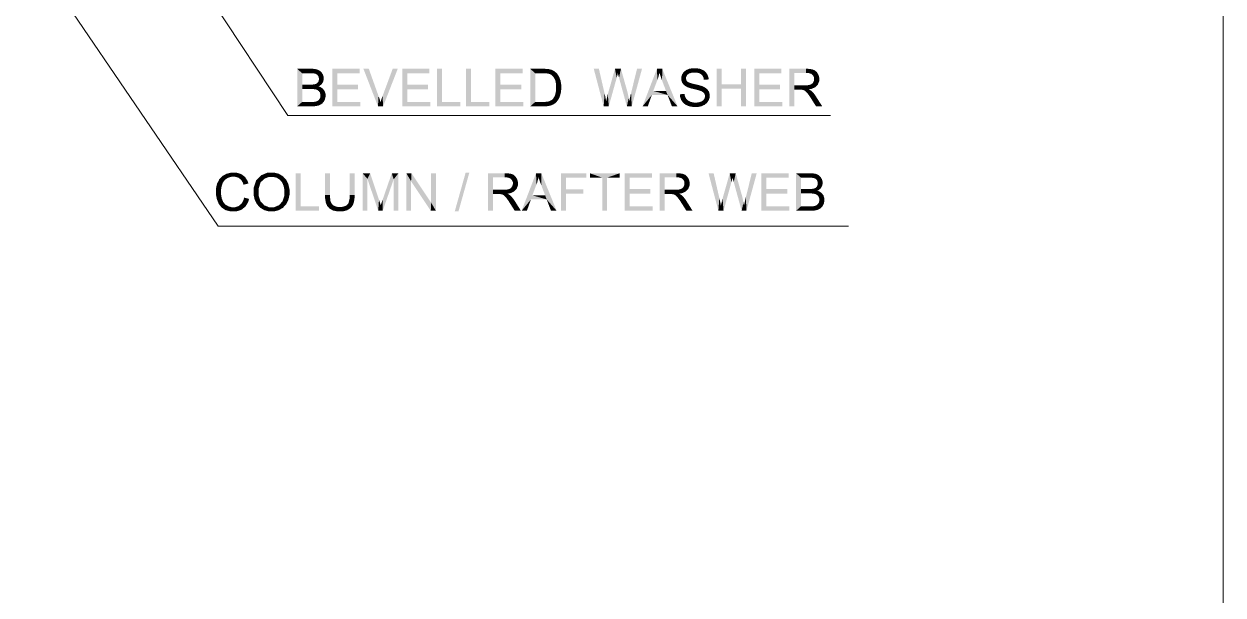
# Model space of a CAD drawing. Header units: millimetres. Extents: x 2 to 579, y 1 to 405.
# Drawn here: x 185.35 to 212.97, y 113.04 to 126.19 of the extents above; entities that cross this region are included whole.
import ezdxf

# ---------------------------------------------------------------- set-up
doc = ezdxf.new("R2010")
doc.units = ezdxf.units.MM
doc.linetypes.add('XKITLINE00', pattern=[0])
doc.layers.add('LinkedObject', color=7, linetype='Continuous', lineweight=0)

# ---------------------------------------------------------------- blocks, each defined once
blk = doc.blocks.new('*A4')
at = {"layer": 'LinkedObject'}
for points in [[(191.647, 125.155), (191.762, 124.69), (191.647, 124.291)], [(191.762, 124.792), (191.762, 124.69), (191.647, 125.155)], [(191.647, 125.155), (191.762, 125.053), (191.762, 124.792)], [(191.935, 125.053), (191.647, 125.155), (191.972, 125.155)], [(191.762, 125.053), (191.647, 125.155), (191.935, 125.053)], [(191.935, 125.053), (191.972, 125.155), (191.981, 125.053)], [(191.972, 125.155), (192.047, 125.047), (191.981, 125.053)], [(192.021, 125.155), (192.047, 125.047), (191.972, 125.155)], [(192.101, 125.142), (192.047, 125.047), (192.021, 125.155)], [(192.047, 125.047), (192.101, 125.142), (192.066, 125.041)], [(192.066, 125.041), (192.101, 125.142), (192.085, 125.035)], [(192.085, 125.035), (192.101, 125.142), (192.131, 125.129)], [(192.131, 125.129), (192.115, 125.012), (192.085, 125.035)], [(192.161, 125.115), (192.115, 125.012), (192.131, 125.129)], [(192.207, 125.075), (192.115, 125.012), (192.161, 125.115)], [(192.573, 124.788), (192.459, 124.291), (192.459, 125.155)], [(192.573, 124.788), (192.459, 125.155), (192.573, 125.053)], [(193.083, 125.053), (192.459, 125.155), (193.083, 125.155)], [(192.573, 125.053), (192.459, 125.155), (193.083, 125.053)], [(193.297, 125.155), (193.508, 124.291), (193.173, 125.155)], [(193.521, 124.527), (193.508, 124.291), (193.297, 125.155)], [(193.963, 125.155), (193.613, 124.527), (193.846, 125.155)], [(193.626, 124.291), (193.613, 124.527), (193.963, 125.155)], [(194.182, 124.788), (194.068, 124.291), (194.068, 125.155)], [(194.182, 124.788), (194.068, 125.155), (194.182, 125.053)], [(194.692, 125.053), (194.068, 125.155), (194.692, 125.155)], [(194.182, 125.053), (194.068, 125.155), (194.692, 125.053)], [(194.979, 125.155), (194.865, 124.291), (194.865, 125.155)], [(194.979, 124.393), (194.865, 124.291), (194.979, 125.155)], [(195.65, 125.155), (195.535, 124.291), (195.535, 125.155)], [(195.65, 124.393), (195.535, 124.291), (195.65, 125.155)], [(196.327, 124.788), (196.213, 124.291), (196.213, 125.155)], [(196.327, 124.788), (196.213, 125.155), (196.327, 125.053)], [(196.838, 125.053), (196.213, 125.155), (196.838, 125.155)], [(196.327, 125.053), (196.213, 125.155), (196.838, 125.053)], [(197.016, 125.155), (197.13, 125.053), (197.016, 124.291)], [(197.311, 125.053), (197.016, 125.155), (197.313, 125.155)], [(197.13, 125.053), (197.016, 125.155), (197.311, 125.053)], [(197.313, 125.155), (197.362, 125.053), (197.311, 125.053)], [(197.363, 125.155), (197.362, 125.053), (197.313, 125.155)], [(197.363, 125.155), (197.436, 125.044), (197.362, 125.053)], [(197.44, 125.149), (197.436, 125.044), (197.363, 125.155)], [(197.467, 125.142), (197.436, 125.044), (197.44, 125.149)], [(197.467, 125.142), (197.459, 125.035), (197.436, 125.044)], [(197.459, 125.035), (197.467, 125.142), (197.491, 125.023)], [(197.567, 125.103), (197.467, 125.142), (197.504, 125.134)], [(197.593, 125.08), (197.467, 125.142), (197.567, 125.103)], [(197.545, 124.974), (197.467, 125.142), (197.593, 125.08)], [(197.491, 125.023), (197.467, 125.142), (197.545, 124.974)], [(198.596, 125.155), (198.706, 124.291), (198.478, 125.155)], [(198.727, 124.588), (198.706, 124.291), (198.596, 125.155)], [(198.967, 125.155), (199.006, 124.949), (198.802, 124.571)], [(199.006, 124.949), (198.967, 125.155), (199.012, 124.97)], [(199.012, 124.97), (198.967, 125.155), (199.025, 125.021)], [(199.025, 125.021), (198.967, 125.155), (199.033, 125.05)], [(199.104, 125.155), (199.033, 125.05), (198.967, 125.155)], [(199.033, 125.05), (199.104, 125.155), (199.035, 125.041)], [(199.035, 125.041), (199.104, 125.155), (199.049, 124.99)], [(199.049, 124.99), (199.104, 125.155), (199.06, 124.949)], [(199.06, 124.949), (199.104, 125.155), (199.227, 124.717)], [(199.589, 125.155), (199.338, 124.599), (199.474, 125.155)], [(199.353, 124.291), (199.338, 124.599), (199.589, 125.155)], [(199.933, 125.155), (199.944, 124.899), (199.601, 124.291)], [(199.944, 124.899), (199.933, 125.155), (199.959, 124.94)], [(199.959, 124.94), (199.933, 125.155), (199.982, 125.022)], [(199.982, 125.022), (199.933, 125.155), (199.991, 125.064)], [(200.056, 125.155), (199.991, 125.064), (199.933, 125.155)], [(199.991, 125.064), (200.056, 125.155), (200.001, 125.029)], [(200.001, 125.029), (200.056, 125.155), (200.032, 124.939)], [(200.032, 124.939), (200.056, 125.155), (200.052, 124.884)], [(200.052, 124.884), (200.056, 125.155), (200.142, 124.646)], [(200.142, 124.646), (200.056, 125.155), (200.178, 124.553)], [(200.178, 124.553), (200.056, 125.155), (200.408, 124.291)], [(200.604, 125.125), (200.651, 125.03), (200.55, 125.082)], [(200.675, 125.049), (200.604, 125.125), (200.639, 125.14)], [(200.651, 125.03), (200.604, 125.125), (200.675, 125.049)], [(200.675, 125.155), (200.75, 125.068), (200.639, 125.14)], [(200.639, 125.14), (200.75, 125.068), (200.675, 125.049)], [(200.754, 125.169), (200.75, 125.068), (200.675, 125.155)], [(200.798, 125.169), (200.75, 125.068), (200.754, 125.169)], [(200.75, 125.068), (200.798, 125.169), (200.802, 125.068)], [(200.798, 125.169), (200.852, 125.068), (200.802, 125.068)], [(200.93, 125.154), (200.798, 125.169), (200.846, 125.169)], [(200.967, 125.138), (200.798, 125.169), (200.93, 125.154)], [(200.927, 125.047), (200.798, 125.169), (200.967, 125.138)], [(200.852, 125.068), (200.798, 125.169), (200.927, 125.047)], [(200.967, 125.138), (200.953, 125.026), (200.927, 125.047)], [(201.004, 125.123), (200.953, 125.026), (200.967, 125.138)], [(200.953, 125.026), (201.004, 125.123), (200.978, 125.005)], [(200.978, 125.005), (201.004, 125.123), (201.08, 125.047)], [(201.08, 125.047), (201.004, 125.123), (201.06, 125.077)], [(201.422, 124.8), (201.308, 124.291), (201.308, 125.155)], [(201.422, 124.8), (201.308, 125.155), (201.422, 125.155)], [(201.985, 125.155), (201.871, 124.8), (201.871, 125.155)], [(201.871, 124.698), (201.871, 124.8), (201.985, 125.155)], [(201.871, 124.698), (201.985, 125.155), (201.985, 124.291)], [(202.291, 124.788), (202.177, 124.291), (202.177, 125.155)], [(202.291, 124.788), (202.177, 125.155), (202.291, 125.053)], [(202.802, 125.053), (202.177, 125.155), (202.802, 125.155)], [(202.291, 125.053), (202.177, 125.155), (202.802, 125.053)], [(203.095, 124.774), (202.981, 124.291), (202.981, 125.155)], [(202.981, 125.155), (203.095, 125.06), (203.095, 124.774)], [(203.368, 125.06), (202.981, 125.155), (203.364, 125.155)], [(203.095, 125.06), (202.981, 125.155), (203.368, 125.06)], [(203.364, 125.155), (203.416, 125.06), (203.368, 125.06)], [(203.509, 125.143), (203.364, 125.155), (203.421, 125.155)], [(203.539, 125.131), (203.364, 125.155), (203.509, 125.143)], [(203.487, 125.04), (203.364, 125.155), (203.539, 125.131)], [(203.416, 125.06), (203.364, 125.155), (203.487, 125.04)], [(203.539, 125.131), (203.509, 125.02), (203.487, 125.04)], [(203.569, 125.12), (203.509, 125.02), (203.539, 125.131)], [(203.509, 125.02), (203.569, 125.12), (203.531, 125)], [(203.531, 125), (203.569, 125.12), (203.635, 125.049)], [(203.635, 125.049), (203.569, 125.12), (203.617, 125.079)], [(192.228, 124.829), (192.113, 124.83), (192.135, 124.86)], [(192.224, 125.048), (192.115, 125.012), (192.207, 125.075)], [(192.115, 125.012), (192.224, 125.048), (192.125, 124.996)], [(192.224, 125.048), (192.136, 124.98), (192.125, 124.996)], [(192.135, 124.86), (192.258, 124.934), (192.228, 124.829)], [(192.146, 124.898), (192.258, 124.934), (192.135, 124.86)], [(192.136, 124.98), (192.224, 125.048), (192.146, 124.942)], [(192.146, 124.942), (192.224, 125.048), (192.258, 124.934)], [(192.258, 124.934), (192.146, 124.92), (192.146, 124.942)], [(192.146, 124.92), (192.258, 124.934), (192.146, 124.898)], [(192.258, 124.963), (192.224, 125.048), (192.241, 125.021)], [(192.258, 124.934), (192.224, 125.048), (192.258, 124.963)], [(192.228, 124.829), (192.258, 124.934), (192.243, 124.854)], [(192.243, 124.854), (192.258, 124.934), (192.258, 124.906)], [(197.016, 124.291), (197.13, 125.053), (197.13, 124.393)], [(197.593, 125.08), (197.567, 124.938), (197.545, 124.974)], [(197.627, 125.052), (197.567, 124.938), (197.593, 125.08)], [(197.678, 124.978), (197.567, 124.938), (197.627, 125.052)], [(197.567, 124.938), (197.678, 124.978), (197.589, 124.901)], [(197.589, 124.901), (197.678, 124.978), (197.695, 124.933)], [(197.695, 124.933), (197.612, 124.797), (197.589, 124.901)], [(197.712, 124.888), (197.612, 124.797), (197.695, 124.933)], [(197.729, 124.785), (197.612, 124.797), (197.712, 124.888)], [(198.802, 124.571), (199.006, 124.949), (198.824, 124.291)], [(199.227, 124.717), (199.241, 124.291), (199.06, 124.949)], [(199.601, 124.291), (199.944, 124.899), (199.849, 124.646)], [(200.531, 125.054), (200.494, 124.931), (200.513, 125.025)], [(200.627, 125.011), (200.494, 124.931), (200.531, 125.054)], [(200.513, 125.025), (200.494, 124.931), (200.494, 124.964)], [(200.604, 124.965), (200.494, 124.931), (200.627, 125.011)], [(200.494, 124.931), (200.604, 124.965), (200.604, 124.939)], [(200.604, 124.915), (200.494, 124.931), (200.604, 124.939)], [(200.494, 124.931), (200.604, 124.915), (200.494, 124.901)], [(200.494, 124.901), (200.604, 124.915), (200.509, 124.848)], [(200.509, 124.848), (200.604, 124.915), (200.524, 124.823)], [(200.524, 124.823), (200.604, 124.915), (200.62, 124.877)], [(200.62, 124.877), (200.585, 124.759), (200.524, 124.823)], [(200.55, 125.082), (200.651, 125.03), (200.531, 125.054)], [(200.531, 125.054), (200.651, 125.03), (200.627, 125.011)], [(200.637, 124.862), (200.585, 124.759), (200.62, 124.877)], [(200.585, 124.759), (200.637, 124.862), (200.616, 124.743)], [(200.616, 124.743), (200.637, 124.862), (200.654, 124.847)], [(200.616, 124.743), (200.654, 124.847), (200.64, 124.73)], [(200.64, 124.73), (200.654, 124.847), (200.723, 124.703)], [(200.723, 124.703), (200.654, 124.847), (200.74, 124.816)], [(201.08, 125.047), (201.008, 124.943), (200.978, 125.005)], [(201.099, 125.017), (201.008, 124.943), (201.08, 125.047)], [(201.121, 124.949), (201.008, 124.943), (201.099, 125.017)], [(201.122, 124.911), (201.008, 124.943), (201.121, 124.949)], [(201.008, 124.943), (201.122, 124.911), (201.012, 124.902)], [(203.53, 124.842), (203.611, 124.764), (203.519, 124.824)], [(203.542, 124.86), (203.611, 124.764), (203.53, 124.842)], [(203.635, 125.049), (203.553, 124.95), (203.531, 125)], [(203.542, 124.86), (203.671, 124.919), (203.611, 124.764)], [(203.553, 124.898), (203.671, 124.919), (203.542, 124.86)], [(203.653, 125.02), (203.553, 124.95), (203.635, 125.049)], [(203.671, 124.955), (203.553, 124.95), (203.653, 125.02)], [(203.671, 124.919), (203.553, 124.95), (203.671, 124.955)], [(203.553, 124.95), (203.671, 124.919), (203.553, 124.919)], [(203.671, 124.919), (203.553, 124.898), (203.553, 124.919)], [(203.611, 124.764), (203.671, 124.919), (203.641, 124.796)], [(203.641, 124.796), (203.671, 124.919), (203.671, 124.873)], [(191.647, 124.291), (191.762, 124.69), (191.762, 124.393)], [(191.962, 124.69), (191.762, 124.792), (191.949, 124.792)], [(191.762, 124.69), (191.762, 124.792), (191.962, 124.69)], [(192.003, 124.69), (191.949, 124.792), (191.987, 124.792)], [(191.962, 124.69), (191.949, 124.792), (192.003, 124.69)], [(192.041, 124.797), (192.138, 124.75), (191.987, 124.792)], [(191.987, 124.792), (192.138, 124.75), (192.003, 124.69)], [(192.003, 124.69), (192.138, 124.75), (192.066, 124.683)], [(192.058, 124.802), (192.168, 124.765), (192.041, 124.797)], [(192.138, 124.75), (192.041, 124.797), (192.168, 124.765)], [(192.08, 124.808), (192.168, 124.765), (192.058, 124.802)], [(192.138, 124.75), (192.11, 124.668), (192.066, 124.683)], [(192.113, 124.83), (192.168, 124.765), (192.08, 124.808)], [(192.11, 124.668), (192.138, 124.75), (192.145, 124.643)], [(192.213, 124.805), (192.113, 124.83), (192.228, 124.829)], [(192.168, 124.765), (192.113, 124.83), (192.213, 124.805)], [(192.237, 124.7), (192.138, 124.75), (192.177, 124.739)], [(192.145, 124.643), (192.138, 124.75), (192.237, 124.7)], [(192.145, 124.643), (192.237, 124.7), (192.157, 124.625)], [(192.157, 124.625), (192.237, 124.7), (192.17, 124.608)], [(192.17, 124.608), (192.237, 124.7), (192.258, 124.672)], [(192.258, 124.672), (192.182, 124.565), (192.17, 124.608)], [(192.279, 124.644), (192.182, 124.565), (192.258, 124.672)], [(192.3, 124.579), (192.182, 124.565), (192.279, 124.644)], [(192.3, 124.541), (192.182, 124.565), (192.3, 124.579)], [(192.182, 124.565), (192.3, 124.541), (192.182, 124.541)], [(192.573, 124.686), (192.459, 124.291), (192.573, 124.788)], [(192.573, 124.393), (192.459, 124.291), (192.573, 124.686)], [(193.051, 124.686), (192.573, 124.788), (193.051, 124.788)], [(192.573, 124.686), (192.573, 124.788), (193.051, 124.686)], [(194.182, 124.686), (194.068, 124.291), (194.182, 124.788)], [(194.182, 124.393), (194.068, 124.291), (194.182, 124.686)], [(194.66, 124.686), (194.182, 124.788), (194.66, 124.788)], [(194.182, 124.686), (194.182, 124.788), (194.66, 124.686)], [(196.327, 124.686), (196.213, 124.291), (196.327, 124.788)], [(196.327, 124.393), (196.213, 124.291), (196.327, 124.686)], [(196.806, 124.686), (196.327, 124.788), (196.806, 124.788)], [(196.327, 124.686), (196.327, 124.788), (196.806, 124.686)], [(197.589, 124.563), (197.706, 124.553), (197.578, 124.528)], [(197.706, 124.553), (197.589, 124.563), (197.6, 124.597)], [(197.612, 124.68), (197.729, 124.678), (197.6, 124.597)], [(197.6, 124.597), (197.729, 124.678), (197.706, 124.553)], [(197.729, 124.727), (197.612, 124.797), (197.729, 124.785)], [(197.612, 124.797), (197.729, 124.727), (197.612, 124.729)], [(197.729, 124.727), (197.612, 124.68), (197.612, 124.729)], [(197.729, 124.678), (197.612, 124.68), (197.729, 124.727)], [(197.706, 124.553), (197.729, 124.678), (197.718, 124.591)], [(198.737, 124.544), (198.706, 124.291), (198.727, 124.588)], [(198.799, 124.56), (198.824, 124.291), (198.78, 124.481)], [(198.802, 124.571), (198.824, 124.291), (198.799, 124.56)], [(199.251, 124.636), (199.241, 124.291), (199.227, 124.717)], [(199.284, 124.483), (199.241, 124.291), (199.251, 124.636)], [(199.338, 124.599), (199.353, 124.291), (199.325, 124.546)], [(199.816, 124.553), (199.601, 124.291), (199.849, 124.646)], [(199.849, 124.646), (200.178, 124.553), (199.816, 124.553)], [(200.142, 124.646), (200.178, 124.553), (199.849, 124.646)], [(200.574, 124.545), (200.462, 124.568), (200.57, 124.578)], [(200.462, 124.568), (200.509, 124.413), (200.463, 124.525)], [(200.574, 124.545), (200.509, 124.413), (200.462, 124.568)], [(200.524, 124.823), (200.585, 124.759), (200.539, 124.799)], [(200.723, 124.703), (200.74, 124.816), (200.783, 124.689)], [(200.783, 124.689), (200.74, 124.816), (200.81, 124.8)], [(200.783, 124.689), (200.81, 124.8), (200.842, 124.675)], [(200.842, 124.675), (200.81, 124.8), (200.879, 124.785)], [(200.842, 124.675), (200.879, 124.785), (200.919, 124.654)], [(200.919, 124.654), (200.879, 124.785), (200.936, 124.647)], [(200.936, 124.647), (200.879, 124.785), (200.964, 124.637)], [(200.975, 124.757), (200.964, 124.637), (200.879, 124.785)], [(201.001, 124.745), (200.964, 124.637), (200.975, 124.757)], [(200.964, 124.637), (201.001, 124.745), (201.003, 124.611)], [(201.003, 124.611), (201.001, 124.745), (201.038, 124.728)], [(201.003, 124.611), (201.038, 124.728), (201.014, 124.596)], [(201.014, 124.596), (201.038, 124.728), (201.026, 124.581)], [(201.038, 124.728), (201.112, 124.657), (201.026, 124.581)], [(201.026, 124.581), (201.112, 124.657), (201.038, 124.545)], [(201.112, 124.657), (201.038, 124.728), (201.094, 124.684)], [(201.038, 124.545), (201.112, 124.657), (201.13, 124.631)], [(201.038, 124.545), (201.13, 124.631), (201.038, 124.525)], [(201.038, 124.525), (201.13, 124.631), (201.038, 124.505)], [(201.13, 124.631), (201.148, 124.535), (201.038, 124.505)], [(201.148, 124.535), (201.13, 124.631), (201.148, 124.569)], [(201.422, 124.698), (201.308, 124.291), (201.422, 124.8)], [(201.308, 124.291), (201.422, 124.698), (201.422, 124.291)], [(201.422, 124.8), (201.871, 124.698), (201.422, 124.698)], [(201.871, 124.8), (201.871, 124.698), (201.422, 124.8)], [(201.871, 124.698), (201.985, 124.291), (201.871, 124.291)], [(202.291, 124.686), (202.177, 124.291), (202.291, 124.788)], [(202.291, 124.393), (202.177, 124.291), (202.291, 124.686)], [(202.77, 124.686), (202.291, 124.788), (202.77, 124.788)], [(202.291, 124.686), (202.291, 124.788), (202.77, 124.686)], [(203.095, 124.774), (203.095, 124.674), (202.981, 124.291)], [(202.981, 124.291), (203.095, 124.674), (203.095, 124.291)], [(203.228, 124.674), (203.095, 124.774), (203.341, 124.774)], [(203.095, 124.674), (203.095, 124.774), (203.228, 124.674)], [(203.228, 124.674), (203.341, 124.774), (203.25, 124.674)], [(203.25, 124.674), (203.341, 124.774), (203.282, 124.672)], [(203.282, 124.672), (203.341, 124.774), (203.291, 124.67)], [(203.291, 124.67), (203.341, 124.774), (203.305, 124.667)], [(203.305, 124.667), (203.341, 124.774), (203.331, 124.656)], [(203.331, 124.656), (203.341, 124.774), (203.38, 124.774)], [(203.331, 124.656), (203.38, 124.774), (203.343, 124.647)], [(203.38, 124.774), (203.428, 124.684), (203.343, 124.647)], [(203.343, 124.647), (203.428, 124.684), (203.356, 124.639)], [(203.428, 124.684), (203.385, 124.61), (203.356, 124.639)], [(203.441, 124.782), (203.428, 124.684), (203.38, 124.774)], [(203.451, 124.673), (203.385, 124.61), (203.428, 124.684)], [(203.385, 124.61), (203.451, 124.673), (203.401, 124.59)], [(203.401, 124.59), (203.451, 124.673), (203.418, 124.569)], [(203.418, 124.569), (203.451, 124.673), (203.497, 124.641)], [(203.497, 124.641), (203.459, 124.509), (203.418, 124.569)], [(203.428, 124.684), (203.441, 124.782), (203.49, 124.692)], [(203.463, 124.79), (203.611, 124.764), (203.441, 124.782)], [(203.582, 124.732), (203.441, 124.782), (203.611, 124.764)], [(203.49, 124.692), (203.441, 124.782), (203.582, 124.732)], [(203.497, 124.641), (203.451, 124.673), (203.485, 124.651)], [(203.522, 124.618), (203.459, 124.509), (203.497, 124.641)], [(203.569, 124.56), (203.459, 124.509), (203.522, 124.618)], [(203.459, 124.509), (203.569, 124.56), (203.484, 124.471)], [(203.485, 124.798), (203.611, 124.764), (203.463, 124.79)], [(203.484, 124.471), (203.569, 124.56), (203.591, 124.526)], [(203.611, 124.764), (203.485, 124.798), (203.519, 124.824)], [(191.762, 124.393), (191.977, 124.291), (191.647, 124.291)], [(191.977, 124.393), (191.977, 124.291), (191.762, 124.393)], [(191.977, 124.393), (192.018, 124.291), (191.977, 124.291)], [(192.005, 124.393), (192.018, 124.291), (191.977, 124.393)], [(192.044, 124.395), (192.088, 124.298), (192.005, 124.393)], [(192.005, 124.393), (192.088, 124.298), (192.018, 124.291)], [(192.055, 124.397), (192.088, 124.298), (192.044, 124.395)], [(192.116, 124.305), (192.055, 124.397), (192.075, 124.4)], [(192.088, 124.298), (192.055, 124.397), (192.116, 124.305)], [(192.108, 124.412), (192.211, 124.348), (192.075, 124.4)], [(192.075, 124.4), (192.211, 124.348), (192.116, 124.305)], [(192.121, 124.42), (192.211, 124.348), (192.108, 124.412)], [(192.116, 124.305), (192.211, 124.348), (192.145, 124.312)], [(192.211, 124.348), (192.121, 124.42), (192.135, 124.429)], [(192.157, 124.453), (192.23, 124.362), (192.135, 124.429)], [(192.135, 124.429), (192.23, 124.362), (192.211, 124.348)], [(192.145, 124.312), (192.211, 124.348), (192.192, 124.334)], [(192.274, 124.428), (192.157, 124.453), (192.174, 124.484)], [(192.261, 124.402), (192.157, 124.453), (192.274, 124.428)], [(192.23, 124.362), (192.157, 124.453), (192.261, 124.402)], [(192.174, 124.484), (192.3, 124.541), (192.274, 124.428)], [(192.182, 124.521), (192.3, 124.541), (192.174, 124.484)], [(192.3, 124.541), (192.182, 124.521), (192.182, 124.541)], [(192.274, 124.428), (192.3, 124.541), (192.287, 124.454)], [(192.287, 124.454), (192.3, 124.541), (192.3, 124.511)], [(192.459, 124.291), (192.573, 124.393), (193.103, 124.291)], [(193.103, 124.291), (192.573, 124.393), (193.103, 124.393)], [(193.535, 124.489), (193.508, 124.291), (193.521, 124.527)], [(193.558, 124.418), (193.508, 124.291), (193.535, 124.489)], [(193.567, 124.385), (193.508, 124.291), (193.558, 124.418)], [(193.508, 124.291), (193.567, 124.385), (193.626, 124.291)], [(193.577, 124.421), (193.626, 124.291), (193.567, 124.385)], [(193.6, 124.491), (193.626, 124.291), (193.577, 124.421)], [(193.613, 124.527), (193.626, 124.291), (193.6, 124.491)], [(194.068, 124.291), (194.182, 124.393), (194.712, 124.291)], [(194.712, 124.291), (194.182, 124.393), (194.712, 124.393)], [(194.865, 124.291), (194.979, 124.393), (195.404, 124.291)], [(195.404, 124.291), (194.979, 124.393), (195.404, 124.393)], [(195.535, 124.291), (195.65, 124.393), (196.075, 124.291)], [(196.075, 124.291), (195.65, 124.393), (196.075, 124.393)], [(196.213, 124.291), (196.327, 124.393), (196.857, 124.291)], [(196.857, 124.291), (196.327, 124.393), (196.857, 124.393)], [(197.13, 124.393), (197.327, 124.291), (197.016, 124.291)], [(197.314, 124.393), (197.327, 124.291), (197.13, 124.393)], [(197.314, 124.393), (197.366, 124.291), (197.327, 124.291)], [(197.357, 124.393), (197.366, 124.291), (197.314, 124.393)], [(197.466, 124.305), (197.357, 124.393), (197.424, 124.401)], [(197.436, 124.298), (197.357, 124.393), (197.466, 124.305)], [(197.366, 124.291), (197.357, 124.393), (197.436, 124.298)], [(197.448, 124.409), (197.466, 124.305), (197.424, 124.401)], [(197.472, 124.417), (197.466, 124.305), (197.448, 124.409)], [(197.466, 124.305), (197.472, 124.417), (197.496, 124.313)], [(197.569, 124.349), (197.472, 124.417), (197.511, 124.439)], [(197.547, 124.335), (197.472, 124.417), (197.569, 124.349)], [(197.496, 124.313), (197.472, 124.417), (197.547, 124.335)], [(197.526, 124.453), (197.59, 124.363), (197.511, 124.439)], [(197.511, 124.439), (197.59, 124.363), (197.569, 124.349)], [(197.647, 124.427), (197.526, 124.453), (197.546, 124.474)], [(197.629, 124.402), (197.526, 124.453), (197.647, 124.427)], [(197.59, 124.363), (197.526, 124.453), (197.629, 124.402)], [(197.546, 124.474), (197.706, 124.553), (197.647, 124.427)], [(197.578, 124.528), (197.706, 124.553), (197.546, 124.474)], [(197.647, 124.427), (197.706, 124.553), (197.665, 124.452)], [(197.665, 124.452), (197.706, 124.553), (197.695, 124.515)], [(198.755, 124.455), (198.706, 124.291), (198.737, 124.544)], [(198.763, 124.412), (198.706, 124.291), (198.755, 124.455)], [(198.763, 124.412), (198.824, 124.291), (198.706, 124.291)], [(198.78, 124.481), (198.824, 124.291), (198.763, 124.412)], [(199.295, 124.412), (199.241, 124.291), (199.284, 124.483)], [(199.295, 124.412), (199.353, 124.291), (199.241, 124.291)], [(199.304, 124.452), (199.353, 124.291), (199.295, 124.412)], [(199.325, 124.546), (199.353, 124.291), (199.304, 124.452)], [(199.601, 124.291), (199.816, 124.553), (199.722, 124.291)], [(200.178, 124.553), (200.408, 124.291), (200.278, 124.291)], [(200.463, 124.525), (200.509, 124.413), (200.487, 124.447)], [(200.592, 124.492), (200.509, 124.413), (200.574, 124.545)], [(200.509, 124.413), (200.592, 124.492), (200.532, 124.379)], [(200.532, 124.379), (200.592, 124.492), (200.594, 124.327)], [(200.606, 124.471), (200.594, 124.327), (200.592, 124.492)], [(200.62, 124.45), (200.594, 124.327), (200.606, 124.471)], [(200.62, 124.45), (200.633, 124.31), (200.594, 124.327)], [(200.663, 124.417), (200.633, 124.31), (200.62, 124.45)], [(200.633, 124.31), (200.663, 124.417), (200.673, 124.293)], [(200.692, 124.404), (200.673, 124.293), (200.663, 124.417)], [(200.722, 124.391), (200.673, 124.293), (200.692, 124.404)], [(200.722, 124.391), (200.771, 124.276), (200.673, 124.293)], [(200.788, 124.378), (200.771, 124.276), (200.722, 124.391)], [(200.788, 124.378), (200.829, 124.276), (200.771, 124.276)], [(200.824, 124.378), (200.829, 124.276), (200.788, 124.378)], [(200.824, 124.378), (200.876, 124.276), (200.829, 124.276)], [(200.857, 124.378), (200.876, 124.276), (200.824, 124.378)], [(200.915, 124.388), (200.995, 124.31), (200.857, 124.378)], [(200.857, 124.378), (200.995, 124.31), (200.876, 124.276)], [(200.876, 124.276), (200.995, 124.31), (200.959, 124.293)], [(200.94, 124.398), (201.089, 124.374), (200.915, 124.388)], [(201.032, 124.327), (200.915, 124.388), (201.089, 124.374)], [(200.995, 124.31), (200.915, 124.388), (201.032, 124.327)], [(200.965, 124.407), (201.089, 124.374), (200.94, 124.398)], [(201.002, 124.434), (201.109, 124.405), (200.965, 124.407)], [(200.965, 124.407), (201.109, 124.405), (201.089, 124.374)], [(201.014, 124.451), (201.128, 124.435), (201.002, 124.434)], [(201.109, 124.405), (201.002, 124.434), (201.128, 124.435)], [(201.026, 124.468), (201.128, 124.435), (201.014, 124.451)], [(201.026, 124.468), (201.148, 124.535), (201.128, 124.435)], [(201.038, 124.505), (201.148, 124.535), (201.026, 124.468)], [(201.128, 124.435), (201.148, 124.535), (201.148, 124.5)], [(202.177, 124.291), (202.291, 124.393), (202.822, 124.291)], [(202.822, 124.291), (202.291, 124.393), (202.822, 124.393)], [(203.484, 124.471), (203.591, 124.526), (203.598, 124.291)], [(203.598, 124.291), (203.591, 124.526), (203.741, 124.291)], [(189.926, 122.687), (189.98, 122.596), (189.852, 122.611)], [(189.973, 122.713), (189.98, 122.596), (189.926, 122.687)], [(190.021, 122.739), (190.13, 122.668), (189.973, 122.713)], [(189.973, 122.713), (190.13, 122.668), (190.047, 122.644)], [(189.98, 122.596), (189.973, 122.713), (190.014, 122.62)], [(190.014, 122.62), (189.973, 122.713), (190.047, 122.644)], [(190.125, 122.765), (190.13, 122.668), (190.021, 122.739)], [(190.183, 122.765), (190.13, 122.668), (190.125, 122.765)], [(190.13, 122.668), (190.183, 122.765), (190.18, 122.668)], [(190.183, 122.765), (190.224, 122.668), (190.18, 122.668)], [(190.356, 122.732), (190.183, 122.765), (190.247, 122.765)], [(190.4, 122.699), (190.183, 122.765), (190.356, 122.732)], [(190.295, 122.646), (190.183, 122.765), (190.4, 122.699)], [(190.224, 122.668), (190.183, 122.765), (190.295, 122.646)], [(190.295, 122.646), (190.4, 122.699), (190.324, 122.624)], [(190.4, 122.699), (190.353, 122.603), (190.324, 122.624)], [(190.353, 122.603), (190.4, 122.699), (190.396, 122.534)], [(190.396, 122.534), (190.4, 122.699), (190.523, 122.514)], [(190.506, 122.573), (190.4, 122.699), (190.445, 122.666)], [(190.523, 122.514), (190.4, 122.699), (190.506, 122.573)], [(190.759, 122.644), (190.644, 122.307), (190.701, 122.583)], [(190.805, 122.542), (190.644, 122.307), (190.759, 122.644)], [(190.966, 122.765), (190.759, 122.644), (190.817, 122.704)], [(191.057, 122.765), (190.759, 122.644), (190.966, 122.765)], [(190.997, 122.667), (190.759, 122.644), (191.057, 122.765)], [(190.892, 122.625), (190.759, 122.644), (190.997, 122.667)], [(190.759, 122.644), (190.892, 122.625), (190.849, 122.583)], [(190.805, 122.542), (190.759, 122.644), (190.849, 122.583)], [(190.997, 122.667), (191.057, 122.765), (191.058, 122.667)], [(191.057, 122.765), (191.1, 122.667), (191.058, 122.667)], [(191.225, 122.737), (191.057, 122.765), (191.117, 122.765)], [(191.273, 122.708), (191.057, 122.765), (191.225, 122.737)], [(191.178, 122.645), (191.057, 122.765), (191.273, 122.708)], [(191.1, 122.667), (191.057, 122.765), (191.178, 122.645)], [(191.178, 122.645), (191.273, 122.708), (191.212, 122.623)], [(191.273, 122.708), (191.246, 122.602), (191.212, 122.623)], [(191.246, 122.602), (191.273, 122.708), (191.299, 122.541)], [(191.394, 122.6), (191.273, 122.708), (191.321, 122.679)], [(191.419, 122.549), (191.273, 122.708), (191.394, 122.6)], [(191.299, 122.541), (191.273, 122.708), (191.419, 122.549)], [(191.726, 122.75), (191.612, 121.886), (191.612, 122.75)], [(191.726, 121.988), (191.612, 121.886), (191.726, 122.75)], [(192.404, 122.75), (192.289, 122.251), (192.289, 122.75)], [(192.404, 122.252), (192.289, 122.251), (192.404, 122.75)], [(192.969, 122.75), (192.855, 122.252), (192.855, 122.75)], [(192.969, 122.251), (192.855, 122.252), (192.969, 122.75)], [(193.155, 122.75), (193.265, 122.622), (193.155, 121.886)], [(193.265, 122.622), (193.155, 122.75), (193.327, 122.75)], [(193.265, 122.622), (193.327, 122.75), (193.514, 121.886)], [(193.514, 121.886), (193.327, 122.75), (193.531, 122.139)], [(193.826, 122.75), (193.869, 122.61), (193.618, 122.15)], [(193.979, 122.75), (193.869, 122.61), (193.826, 122.75)], [(193.869, 121.886), (193.979, 122.75), (193.979, 121.886)], [(193.869, 122.61), (193.979, 122.75), (193.869, 121.886)], [(194.162, 122.75), (194.271, 122.565), (194.162, 121.886)], [(194.271, 122.565), (194.162, 122.75), (194.279, 122.75)], [(194.271, 122.565), (194.279, 122.75), (194.724, 121.886)], [(194.724, 121.886), (194.279, 122.75), (194.732, 122.072)], [(194.842, 122.75), (194.732, 122.072), (194.732, 122.75)], [(194.842, 121.886), (194.732, 122.072), (194.842, 122.75)], [(195.612, 122.764), (195.276, 121.872), (195.527, 122.764)], [(195.362, 121.872), (195.276, 121.872), (195.612, 122.764)], [(196.156, 122.369), (196.042, 121.886), (196.042, 122.75)], [(196.042, 122.75), (196.156, 122.655), (196.156, 122.369)], [(196.429, 122.655), (196.042, 122.75), (196.424, 122.75)], [(196.156, 122.655), (196.042, 122.75), (196.429, 122.655)], [(196.424, 122.75), (196.477, 122.655), (196.429, 122.655)], [(196.569, 122.739), (196.424, 122.75), (196.482, 122.75)], [(196.599, 122.727), (196.424, 122.75), (196.569, 122.739)], [(196.547, 122.636), (196.424, 122.75), (196.599, 122.727)], [(196.477, 122.655), (196.424, 122.75), (196.547, 122.636)], [(196.599, 122.727), (196.569, 122.616), (196.547, 122.636)], [(196.63, 122.716), (196.569, 122.616), (196.599, 122.727)], [(196.569, 122.616), (196.63, 122.716), (196.592, 122.596)], [(196.592, 122.596), (196.63, 122.716), (196.695, 122.645)], [(196.695, 122.645), (196.614, 122.546), (196.592, 122.596)], [(196.713, 122.616), (196.614, 122.546), (196.695, 122.645)], [(196.695, 122.645), (196.63, 122.716), (196.677, 122.674)], [(197.148, 122.75), (197.159, 122.494), (196.816, 121.886)], [(197.159, 122.494), (197.148, 122.75), (197.174, 122.535)], [(197.174, 122.535), (197.148, 122.75), (197.197, 122.618)], [(197.197, 122.618), (197.148, 122.75), (197.206, 122.66)], [(197.271, 122.75), (197.206, 122.66), (197.148, 122.75)], [(197.206, 122.66), (197.271, 122.75), (197.216, 122.624)], [(197.216, 122.624), (197.271, 122.75), (197.247, 122.535)], [(197.247, 122.535), (197.271, 122.75), (197.267, 122.48)], [(197.267, 122.48), (197.271, 122.75), (197.358, 122.242)], [(197.358, 122.242), (197.271, 122.75), (197.393, 122.148)], [(197.393, 122.148), (197.271, 122.75), (197.623, 121.886)], [(197.835, 122.381), (197.721, 121.886), (197.721, 122.75)], [(197.835, 122.381), (197.721, 122.75), (197.835, 122.649)], [(198.304, 122.649), (197.721, 122.75), (198.304, 122.75)], [(197.835, 122.649), (197.721, 122.75), (198.304, 122.649)], [(198.388, 122.75), (198.672, 122.649), (198.388, 122.649)], [(198.786, 122.649), (198.672, 122.649), (198.388, 122.75)], [(198.786, 122.649), (198.388, 122.75), (199.072, 122.75)], [(198.672, 121.886), (198.786, 122.649), (198.786, 121.886)], [(198.672, 122.649), (198.786, 122.649), (198.672, 121.886)], [(198.786, 122.649), (199.072, 122.75), (199.072, 122.649)], [(199.305, 122.384), (199.191, 121.886), (199.191, 122.75)], [(199.305, 122.384), (199.191, 122.75), (199.305, 122.649)], [(199.816, 122.649), (199.191, 122.75), (199.816, 122.75)], [(199.305, 122.649), (199.191, 122.75), (199.816, 122.649)], [(200.11, 122.369), (199.995, 121.886), (199.995, 122.75)], [(199.995, 122.75), (200.11, 122.655), (200.11, 122.369)], [(200.383, 122.655), (199.995, 122.75), (200.378, 122.75)], [(200.11, 122.655), (199.995, 122.75), (200.383, 122.655)], [(200.378, 122.75), (200.431, 122.655), (200.383, 122.655)], [(200.523, 122.739), (200.378, 122.75), (200.435, 122.75)], [(200.553, 122.727), (200.378, 122.75), (200.523, 122.739)], [(200.501, 122.636), (200.378, 122.75), (200.553, 122.727)], [(200.431, 122.655), (200.378, 122.75), (200.501, 122.636)], [(200.553, 122.727), (200.523, 122.616), (200.501, 122.636)], [(200.583, 122.716), (200.523, 122.616), (200.553, 122.727)], [(200.523, 122.616), (200.583, 122.716), (200.545, 122.596)], [(200.545, 122.596), (200.583, 122.716), (200.649, 122.645)], [(200.649, 122.645), (200.567, 122.546), (200.545, 122.596)], [(200.667, 122.616), (200.567, 122.546), (200.649, 122.645)], [(200.649, 122.645), (200.583, 122.716), (200.631, 122.674)], [(201.239, 122.75), (201.349, 121.886), (201.121, 122.75)], [(201.37, 122.184), (201.349, 121.886), (201.239, 122.75)], [(201.61, 122.75), (201.649, 122.545), (201.445, 122.167)], [(201.649, 122.545), (201.61, 122.75), (201.655, 122.565)], [(201.655, 122.565), (201.61, 122.75), (201.668, 122.616)], [(201.668, 122.616), (201.61, 122.75), (201.676, 122.646)], [(201.747, 122.75), (201.676, 122.646), (201.61, 122.75)], [(201.676, 122.646), (201.747, 122.75), (201.678, 122.637)], [(201.678, 122.637), (201.747, 122.75), (201.692, 122.586)], [(201.692, 122.586), (201.747, 122.75), (201.703, 122.545)], [(201.703, 122.545), (201.747, 122.75), (201.87, 122.313)], [(202.232, 122.75), (201.981, 122.195), (202.117, 122.75)], [(201.996, 121.886), (201.981, 122.195), (202.232, 122.75)], [(202.454, 122.384), (202.34, 121.886), (202.34, 122.75)], [(202.454, 122.384), (202.34, 122.75), (202.454, 122.649)], [(202.965, 122.649), (202.34, 122.75), (202.965, 122.75)], [(202.454, 122.649), (202.34, 122.75), (202.965, 122.649)], [(203.138, 122.75), (203.252, 122.286), (203.138, 121.886)], [(203.252, 122.388), (203.252, 122.286), (203.138, 122.75)], [(203.138, 122.75), (203.252, 122.649), (203.252, 122.388)], [(203.425, 122.649), (203.138, 122.75), (203.462, 122.75)], [(203.252, 122.649), (203.138, 122.75), (203.425, 122.649)], [(203.425, 122.649), (203.462, 122.75), (203.472, 122.649)], [(203.462, 122.75), (203.537, 122.642), (203.472, 122.649)], [(203.512, 122.75), (203.537, 122.642), (203.462, 122.75)], [(203.591, 122.737), (203.537, 122.642), (203.512, 122.75)], [(203.537, 122.642), (203.591, 122.737), (203.557, 122.636)], [(203.557, 122.636), (203.591, 122.737), (203.576, 122.63)], [(203.576, 122.63), (203.591, 122.737), (203.621, 122.724)], [(203.621, 122.724), (203.605, 122.608), (203.576, 122.63)], [(203.651, 122.711), (203.605, 122.608), (203.621, 122.724)], [(203.698, 122.671), (203.605, 122.608), (203.651, 122.711)], [(203.715, 122.643), (203.605, 122.608), (203.698, 122.671)], [(203.605, 122.608), (203.715, 122.643), (203.616, 122.592)], [(203.715, 122.643), (203.626, 122.575), (203.616, 122.592)], [(203.626, 122.575), (203.715, 122.643), (203.636, 122.537)], [(203.636, 122.537), (203.715, 122.643), (203.749, 122.529)], [(203.749, 122.559), (203.715, 122.643), (203.732, 122.616)], [(203.749, 122.529), (203.715, 122.643), (203.749, 122.559)], [(189.906, 122.451), (189.775, 122.392), (189.801, 122.51)], [(189.893, 122.368), (189.775, 122.392), (189.906, 122.451)], [(189.775, 122.392), (189.893, 122.368), (189.775, 122.325)], [(189.775, 122.325), (189.893, 122.368), (189.893, 122.326)], [(189.92, 122.492), (189.801, 122.51), (189.827, 122.56)], [(189.906, 122.451), (189.801, 122.51), (189.92, 122.492)], [(189.852, 122.611), (189.98, 122.596), (189.827, 122.56)], [(189.827, 122.56), (189.98, 122.596), (189.933, 122.532)], [(189.92, 122.492), (189.827, 122.56), (189.933, 122.532)], [(190.396, 122.534), (190.523, 122.514), (190.411, 122.487)], [(190.701, 122.583), (190.644, 122.307), (190.644, 122.414)], [(190.761, 122.403), (190.644, 122.307), (190.805, 122.542)], [(190.644, 122.307), (190.761, 122.403), (190.761, 122.305)], [(191.299, 122.541), (191.419, 122.549), (191.316, 122.501)], [(191.419, 122.549), (191.334, 122.462), (191.316, 122.501)], [(191.334, 122.462), (191.419, 122.549), (191.352, 122.37)], [(191.352, 122.37), (191.419, 122.549), (191.47, 122.382)], [(191.352, 122.317), (191.47, 122.382), (191.47, 122.317)], [(191.352, 122.37), (191.47, 122.382), (191.352, 122.317)], [(191.47, 122.382), (191.419, 122.549), (191.444, 122.498)], [(193.155, 121.886), (193.265, 122.622), (193.265, 121.886)], [(193.618, 122.15), (193.869, 122.61), (193.617, 121.886)], [(194.162, 121.886), (194.271, 122.565), (194.271, 121.886)], [(196.156, 122.369), (196.156, 122.27), (196.042, 121.886)], [(196.288, 122.27), (196.156, 122.369), (196.401, 122.369)], [(196.156, 122.27), (196.156, 122.369), (196.288, 122.27)], [(196.288, 122.27), (196.401, 122.369), (196.31, 122.27)], [(196.31, 122.27), (196.401, 122.369), (196.342, 122.268)], [(196.342, 122.268), (196.401, 122.369), (196.352, 122.266)], [(196.352, 122.266), (196.401, 122.369), (196.365, 122.263)], [(196.365, 122.263), (196.401, 122.369), (196.391, 122.251)], [(196.391, 122.251), (196.401, 122.369), (196.44, 122.369)], [(196.391, 122.251), (196.44, 122.369), (196.404, 122.243)], [(196.44, 122.369), (196.488, 122.28), (196.404, 122.243)], [(196.502, 122.378), (196.488, 122.28), (196.44, 122.369)], [(196.488, 122.28), (196.502, 122.378), (196.55, 122.288)], [(196.524, 122.386), (196.672, 122.36), (196.502, 122.378)], [(196.642, 122.328), (196.502, 122.378), (196.672, 122.36)], [(196.55, 122.288), (196.502, 122.378), (196.642, 122.328)], [(196.546, 122.394), (196.672, 122.36), (196.524, 122.386)], [(196.672, 122.36), (196.546, 122.394), (196.579, 122.42)], [(196.591, 122.438), (196.672, 122.36), (196.579, 122.42)], [(196.602, 122.455), (196.672, 122.36), (196.591, 122.438)], [(196.602, 122.455), (196.731, 122.515), (196.672, 122.36)], [(196.614, 122.494), (196.731, 122.515), (196.602, 122.455)], [(196.731, 122.55), (196.614, 122.546), (196.713, 122.616)], [(196.731, 122.515), (196.614, 122.546), (196.731, 122.55)], [(196.614, 122.546), (196.731, 122.515), (196.614, 122.515)], [(196.731, 122.515), (196.614, 122.494), (196.614, 122.515)], [(196.672, 122.36), (196.731, 122.515), (196.702, 122.391)], [(196.702, 122.391), (196.731, 122.515), (196.731, 122.469)], [(196.816, 121.886), (197.159, 122.494), (197.064, 122.242)], [(197.835, 122.279), (197.721, 121.886), (197.835, 122.381)], [(198.241, 122.279), (197.835, 122.381), (198.241, 122.381)], [(197.835, 122.279), (197.835, 122.381), (198.241, 122.279)], [(199.305, 122.282), (199.191, 121.886), (199.305, 122.384)], [(199.784, 122.282), (199.305, 122.384), (199.784, 122.384)], [(199.305, 122.282), (199.305, 122.384), (199.784, 122.282)], [(200.11, 122.369), (200.11, 122.27), (199.995, 121.886)], [(200.242, 122.27), (200.11, 122.369), (200.355, 122.369)], [(200.11, 122.27), (200.11, 122.369), (200.242, 122.27)], [(200.242, 122.27), (200.355, 122.369), (200.264, 122.27)], [(200.264, 122.27), (200.355, 122.369), (200.296, 122.268)], [(200.296, 122.268), (200.355, 122.369), (200.305, 122.266)], [(200.305, 122.266), (200.355, 122.369), (200.319, 122.263)], [(200.319, 122.263), (200.355, 122.369), (200.345, 122.251)], [(200.345, 122.251), (200.355, 122.369), (200.394, 122.369)], [(200.345, 122.251), (200.394, 122.369), (200.358, 122.243)], [(200.394, 122.369), (200.442, 122.28), (200.358, 122.243)], [(200.455, 122.378), (200.442, 122.28), (200.394, 122.369)], [(200.442, 122.28), (200.455, 122.378), (200.504, 122.288)], [(200.477, 122.386), (200.626, 122.36), (200.455, 122.378)], [(200.596, 122.328), (200.455, 122.378), (200.626, 122.36)], [(200.504, 122.288), (200.455, 122.378), (200.596, 122.328)], [(200.499, 122.394), (200.626, 122.36), (200.477, 122.386)], [(200.626, 122.36), (200.499, 122.394), (200.533, 122.42)], [(200.544, 122.438), (200.626, 122.36), (200.533, 122.42)], [(200.556, 122.455), (200.626, 122.36), (200.544, 122.438)], [(200.556, 122.455), (200.685, 122.515), (200.626, 122.36)], [(200.567, 122.494), (200.685, 122.515), (200.556, 122.455)], [(200.685, 122.55), (200.567, 122.546), (200.667, 122.616)], [(200.685, 122.515), (200.567, 122.546), (200.685, 122.55)], [(200.567, 122.546), (200.685, 122.515), (200.567, 122.515)], [(200.685, 122.515), (200.567, 122.494), (200.567, 122.515)], [(200.626, 122.36), (200.685, 122.515), (200.655, 122.391)], [(200.655, 122.391), (200.685, 122.515), (200.685, 122.469)], [(201.445, 122.167), (201.649, 122.545), (201.467, 121.886)], [(201.87, 122.313), (201.884, 121.886), (201.703, 122.545)], [(202.454, 122.282), (202.34, 121.886), (202.454, 122.384)], [(202.933, 122.282), (202.454, 122.384), (202.933, 122.384)], [(202.454, 122.282), (202.454, 122.384), (202.933, 122.282)], [(203.452, 122.286), (203.252, 122.388), (203.439, 122.388)], [(203.252, 122.286), (203.252, 122.388), (203.452, 122.286)], [(203.493, 122.286), (203.439, 122.388), (203.477, 122.388)], [(203.452, 122.286), (203.439, 122.388), (203.493, 122.286)], [(203.532, 122.393), (203.628, 122.346), (203.477, 122.388)], [(203.477, 122.388), (203.628, 122.346), (203.493, 122.286)], [(203.548, 122.398), (203.658, 122.361), (203.532, 122.393)], [(203.628, 122.346), (203.532, 122.393), (203.658, 122.361)], [(203.57, 122.404), (203.658, 122.361), (203.548, 122.398)], [(203.603, 122.426), (203.658, 122.361), (203.57, 122.404)], [(203.719, 122.425), (203.603, 122.426), (203.625, 122.456)], [(203.704, 122.401), (203.603, 122.426), (203.719, 122.425)], [(203.658, 122.361), (203.603, 122.426), (203.704, 122.401)], [(203.625, 122.456), (203.749, 122.529), (203.719, 122.425)], [(203.636, 122.493), (203.749, 122.529), (203.625, 122.456)], [(203.749, 122.529), (203.636, 122.516), (203.636, 122.537)], [(203.636, 122.516), (203.749, 122.529), (203.636, 122.493)], [(203.719, 122.425), (203.749, 122.529), (203.734, 122.45)], [(203.734, 122.45), (203.749, 122.529), (203.749, 122.502)], [(189.893, 122.326), (189.775, 122.263), (189.775, 122.325)], [(189.893, 122.27), (189.775, 122.263), (189.893, 122.326)], [(189.893, 122.27), (189.821, 122.093), (189.775, 122.263)], [(189.775, 122.263), (189.821, 122.093), (189.798, 122.147)], [(189.909, 122.174), (189.821, 122.093), (189.893, 122.27)], [(189.821, 122.093), (189.909, 122.174), (189.925, 122.133)], [(189.941, 122.092), (189.821, 122.093), (189.925, 122.133)], [(189.821, 122.093), (189.954, 121.929), (189.844, 122.039)], [(189.941, 122.092), (189.954, 121.929), (189.821, 122.093)], [(189.991, 122.03), (189.954, 121.929), (189.941, 122.092)], [(190.367, 122.053), (190.538, 122.16), (190.409, 121.946)], [(190.412, 122.135), (190.538, 122.16), (190.367, 122.053)], [(190.409, 121.946), (190.538, 122.16), (190.456, 121.983)], [(190.538, 122.16), (190.412, 122.135), (190.424, 122.189)], [(190.456, 121.983), (190.538, 122.16), (190.52, 122.09)], [(190.644, 122.307), (190.761, 122.227), (190.644, 122.25)], [(190.761, 122.227), (190.644, 122.307), (190.761, 122.305)], [(190.644, 122.25), (190.761, 122.227), (190.668, 122.142)], [(190.668, 122.142), (190.761, 122.227), (190.693, 122.091)], [(190.693, 122.091), (190.761, 122.227), (190.803, 122.104)], [(190.803, 122.104), (190.791, 121.96), (190.693, 122.091)], [(190.693, 122.091), (190.791, 121.96), (190.718, 122.041)], [(190.845, 122.059), (190.791, 121.96), (190.803, 122.104)], [(191.417, 122.082), (191.269, 122.06), (191.31, 122.105)], [(191.39, 122.03), (191.269, 122.06), (191.417, 122.082)], [(191.31, 122.105), (191.47, 122.317), (191.417, 122.082)], [(191.352, 122.234), (191.47, 122.317), (191.31, 122.105)], [(191.47, 122.317), (191.352, 122.234), (191.352, 122.317)], [(191.417, 122.082), (191.47, 122.317), (191.443, 122.134)], [(191.443, 122.134), (191.47, 122.317), (191.47, 122.251)], [(192.404, 122.252), (192.289, 122.183), (192.289, 122.251)], [(192.404, 122.195), (192.289, 122.183), (192.404, 122.252)], [(192.404, 122.195), (192.322, 122.035), (192.289, 122.183)], [(192.289, 122.183), (192.322, 122.035), (192.306, 122.074)], [(192.414, 122.112), (192.322, 122.035), (192.404, 122.195)], [(192.322, 122.035), (192.414, 122.112), (192.424, 122.086)], [(192.435, 122.059), (192.322, 122.035), (192.424, 122.086)], [(192.828, 122.06), (192.969, 122.251), (192.939, 122.044)], [(192.855, 122.17), (192.969, 122.251), (192.828, 122.06)], [(192.969, 122.251), (192.855, 122.17), (192.855, 122.252)], [(192.939, 122.044), (192.969, 122.251), (192.954, 122.083)], [(192.954, 122.083), (192.969, 122.251), (192.969, 122.186)], [(193.545, 122.096), (193.514, 121.886), (193.531, 122.139)], [(193.566, 122.033), (193.514, 121.886), (193.545, 122.096)], [(193.603, 122.104), (193.617, 121.886), (193.579, 122.035)], [(193.618, 122.15), (193.617, 121.886), (193.603, 122.104)], [(194.732, 122.072), (194.842, 121.886), (194.724, 121.886)], [(196.042, 121.886), (196.156, 122.27), (196.156, 121.886)], [(196.404, 122.243), (196.488, 122.28), (196.417, 122.235)], [(196.488, 122.28), (196.446, 122.206), (196.417, 122.235)], [(196.511, 122.269), (196.446, 122.206), (196.488, 122.28)], [(196.446, 122.206), (196.511, 122.269), (196.462, 122.185)], [(196.462, 122.185), (196.511, 122.269), (196.478, 122.165)], [(196.478, 122.165), (196.511, 122.269), (196.557, 122.237)], [(196.557, 122.237), (196.519, 122.105), (196.478, 122.165)], [(196.557, 122.237), (196.511, 122.269), (196.545, 122.247)], [(196.582, 122.214), (196.519, 122.105), (196.557, 122.237)], [(196.629, 122.156), (196.519, 122.105), (196.582, 122.214)], [(196.519, 122.105), (196.629, 122.156), (196.544, 122.066)], [(196.544, 122.066), (196.629, 122.156), (196.652, 122.122)], [(196.544, 122.066), (196.652, 122.122), (196.658, 121.886)], [(196.658, 121.886), (196.652, 122.122), (196.801, 121.886)], [(197.032, 122.148), (196.816, 121.886), (197.064, 122.242)], [(196.816, 121.886), (197.032, 122.148), (196.937, 121.886)], [(197.064, 122.242), (197.393, 122.148), (197.032, 122.148)], [(197.358, 122.242), (197.393, 122.148), (197.064, 122.242)], [(197.393, 122.148), (197.623, 121.886), (197.493, 121.886)], [(197.721, 121.886), (197.835, 122.279), (197.835, 121.886)], [(199.305, 121.988), (199.191, 121.886), (199.305, 122.282)], [(199.995, 121.886), (200.11, 122.27), (200.11, 121.886)], [(200.358, 122.243), (200.442, 122.28), (200.37, 122.235)], [(200.442, 122.28), (200.399, 122.206), (200.37, 122.235)], [(200.465, 122.269), (200.399, 122.206), (200.442, 122.28)], [(200.399, 122.206), (200.465, 122.269), (200.415, 122.185)], [(200.415, 122.185), (200.465, 122.269), (200.432, 122.165)], [(200.432, 122.165), (200.465, 122.269), (200.511, 122.237)], [(200.511, 122.237), (200.473, 122.105), (200.432, 122.165)], [(200.511, 122.237), (200.465, 122.269), (200.499, 122.247)], [(200.536, 122.214), (200.473, 122.105), (200.511, 122.237)], [(200.583, 122.156), (200.473, 122.105), (200.536, 122.214)], [(200.473, 122.105), (200.583, 122.156), (200.498, 122.066)], [(200.498, 122.066), (200.583, 122.156), (200.605, 122.122)], [(200.498, 122.066), (200.605, 122.122), (200.612, 121.886)], [(200.612, 121.886), (200.605, 122.122), (200.755, 121.886)], [(201.38, 122.139), (201.349, 121.886), (201.37, 122.184)], [(201.398, 122.051), (201.349, 121.886), (201.38, 122.139)], [(201.423, 122.076), (201.467, 121.886), (201.406, 122.007)], [(201.442, 122.156), (201.467, 121.886), (201.423, 122.076)], [(201.445, 122.167), (201.467, 121.886), (201.442, 122.156)], [(201.894, 122.231), (201.884, 121.886), (201.87, 122.313)], [(201.927, 122.079), (201.884, 121.886), (201.894, 122.231)], [(201.938, 122.007), (201.884, 121.886), (201.927, 122.079)], [(201.968, 122.142), (201.996, 121.886), (201.947, 122.048)], [(201.981, 122.195), (201.996, 121.886), (201.968, 122.142)], [(202.454, 121.988), (202.34, 121.886), (202.454, 122.282)], [(203.138, 121.886), (203.252, 122.286), (203.252, 121.988)], [(203.493, 122.286), (203.628, 122.346), (203.557, 122.278)], [(203.628, 122.346), (203.601, 122.264), (203.557, 122.278)], [(203.601, 122.264), (203.628, 122.346), (203.635, 122.239)], [(203.727, 122.295), (203.628, 122.346), (203.667, 122.335)], [(203.635, 122.239), (203.628, 122.346), (203.727, 122.295)], [(203.635, 122.239), (203.727, 122.295), (203.648, 122.221)], [(203.765, 122.024), (203.647, 122.048), (203.664, 122.08)], [(203.648, 122.221), (203.727, 122.295), (203.66, 122.203)], [(203.66, 122.203), (203.727, 122.295), (203.748, 122.268)], [(203.748, 122.268), (203.673, 122.161), (203.66, 122.203)], [(203.664, 122.08), (203.79, 122.137), (203.765, 122.024)], [(203.673, 122.116), (203.79, 122.137), (203.664, 122.08)], [(203.769, 122.24), (203.673, 122.161), (203.748, 122.268)], [(203.79, 122.175), (203.673, 122.161), (203.769, 122.24)], [(203.79, 122.137), (203.673, 122.161), (203.79, 122.175)], [(203.673, 122.161), (203.79, 122.137), (203.673, 122.137)], [(203.79, 122.137), (203.673, 122.116), (203.673, 122.137)], [(203.765, 122.024), (203.79, 122.137), (203.777, 122.05)], [(203.777, 122.05), (203.79, 122.137), (203.79, 122.107)], [(189.844, 122.039), (189.954, 121.929), (189.91, 121.957)], [(189.954, 121.929), (189.991, 122.03), (190.025, 122.01)], [(190.059, 121.99), (189.954, 121.929), (190.025, 122.01)], [(190.059, 121.99), (190.181, 121.872), (189.954, 121.929)], [(189.954, 121.929), (190.181, 121.872), (189.998, 121.9)], [(189.998, 121.9), (190.181, 121.872), (190.111, 121.872)], [(190.132, 121.969), (190.181, 121.872), (190.059, 121.99)], [(190.181, 121.872), (190.132, 121.969), (190.171, 121.969)], [(190.219, 121.969), (190.181, 121.872), (190.171, 121.969)], [(190.219, 121.969), (190.409, 121.946), (190.181, 121.872)], [(190.181, 121.872), (190.409, 121.946), (190.248, 121.872)], [(190.301, 121.997), (190.409, 121.946), (190.219, 121.969)], [(190.248, 121.872), (190.409, 121.946), (190.362, 121.909)], [(190.409, 121.946), (190.301, 121.997), (190.334, 122.025)], [(190.367, 122.053), (190.409, 121.946), (190.334, 122.025)], [(190.791, 121.96), (190.845, 122.059), (190.839, 121.931)], [(190.839, 121.931), (190.845, 122.059), (190.887, 122.014)], [(190.887, 122.014), (191.057, 121.872), (190.839, 121.931)], [(190.839, 121.931), (191.057, 121.872), (190.887, 121.901)], [(190.993, 121.969), (191.057, 121.872), (190.887, 122.014)], [(190.887, 121.901), (191.057, 121.872), (190.996, 121.872)], [(191.057, 121.872), (190.993, 121.969), (191.056, 121.969)], [(191.121, 121.969), (191.057, 121.872), (191.056, 121.969)], [(191.057, 121.872), (191.121, 121.969), (191.113, 121.872)], [(191.113, 121.872), (191.121, 121.969), (191.218, 121.898)], [(191.266, 121.925), (191.121, 121.969), (191.227, 122.015)], [(191.218, 121.898), (191.121, 121.969), (191.266, 121.925)], [(191.269, 122.06), (191.315, 121.952), (191.227, 122.015)], [(191.227, 122.015), (191.315, 121.952), (191.266, 121.925)], [(191.315, 121.952), (191.269, 122.06), (191.39, 122.03)], [(191.612, 121.886), (191.726, 121.988), (192.151, 121.886)], [(192.151, 121.886), (191.726, 121.988), (192.151, 121.988)], [(192.435, 122.059), (192.433, 121.914), (192.322, 122.035)], [(192.322, 122.035), (192.433, 121.914), (192.339, 121.995)], [(192.339, 121.995), (192.433, 121.914), (192.394, 121.935)], [(192.471, 122.018), (192.433, 121.914), (192.435, 122.059)], [(192.433, 121.914), (192.471, 122.018), (192.496, 122.003)], [(192.522, 121.989), (192.433, 121.914), (192.496, 122.003)], [(192.522, 121.989), (192.631, 121.872), (192.433, 121.914)], [(192.433, 121.914), (192.631, 121.872), (192.471, 121.893)], [(192.471, 121.893), (192.631, 121.872), (192.57, 121.872)], [(192.584, 121.975), (192.631, 121.872), (192.522, 121.989)], [(192.631, 121.872), (192.584, 121.975), (192.621, 121.975)], [(192.684, 121.975), (192.631, 121.872), (192.621, 121.975)], [(192.631, 121.872), (192.684, 121.975), (192.694, 121.872)], [(192.833, 121.92), (192.684, 121.975), (192.774, 122.003)], [(192.794, 121.896), (192.684, 121.975), (192.833, 121.92)], [(192.694, 121.872), (192.684, 121.975), (192.794, 121.896)], [(192.801, 122.032), (192.871, 121.944), (192.774, 122.003)], [(192.774, 122.003), (192.871, 121.944), (192.833, 121.92)], [(192.939, 122.044), (192.801, 122.032), (192.828, 122.06)], [(192.924, 122.006), (192.801, 122.032), (192.939, 122.044)], [(192.871, 121.944), (192.801, 122.032), (192.924, 122.006)], [(193.572, 122.011), (193.514, 121.886), (193.566, 122.033)], [(193.514, 121.886), (193.572, 122.011), (193.617, 121.886)], [(193.579, 122.035), (193.617, 121.886), (193.572, 122.011)], [(199.191, 121.886), (199.305, 121.988), (199.836, 121.886)], [(199.836, 121.886), (199.305, 121.988), (199.836, 121.988)], [(201.406, 122.007), (201.349, 121.886), (201.398, 122.051)], [(201.406, 122.007), (201.467, 121.886), (201.349, 121.886)], [(201.938, 122.007), (201.996, 121.886), (201.884, 121.886)], [(201.947, 122.048), (201.996, 121.886), (201.938, 122.007)], [(202.34, 121.886), (202.454, 121.988), (202.985, 121.886)], [(202.985, 121.886), (202.454, 121.988), (202.985, 121.988)], [(203.252, 121.988), (203.467, 121.886), (203.138, 121.886)], [(203.468, 121.988), (203.467, 121.886), (203.252, 121.988)], [(203.468, 121.988), (203.508, 121.886), (203.467, 121.886)], [(203.495, 121.988), (203.508, 121.886), (203.468, 121.988)], [(203.534, 121.99), (203.578, 121.894), (203.495, 121.988)], [(203.495, 121.988), (203.578, 121.894), (203.508, 121.886)], [(203.546, 121.993), (203.578, 121.894), (203.534, 121.99)], [(203.607, 121.901), (203.546, 121.993), (203.565, 121.996)], [(203.578, 121.894), (203.546, 121.993), (203.607, 121.901)], [(203.598, 122.008), (203.701, 121.944), (203.565, 121.996)], [(203.565, 121.996), (203.701, 121.944), (203.607, 121.901)], [(203.612, 122.016), (203.701, 121.944), (203.598, 122.008)], [(203.607, 121.901), (203.701, 121.944), (203.635, 121.908)], [(203.701, 121.944), (203.612, 122.016), (203.625, 122.024)], [(203.647, 122.048), (203.72, 121.958), (203.625, 122.024)], [(203.625, 122.024), (203.72, 121.958), (203.701, 121.944)], [(203.635, 121.908), (203.701, 121.944), (203.682, 121.929)], [(203.752, 121.998), (203.647, 122.048), (203.765, 122.024)], [(203.72, 121.958), (203.647, 122.048), (203.752, 121.998)]]:
    blk.add_hatch(color=7, dxfattribs=at).paths.add_polyline_path(points, flags=17)
at = {"layer": 'LinkedObject', "color": 2, "linetype": 'XKITLINE00', "lineweight": 0}
blk.add_line((212.972, 148.785), (212.972, 77.293), dxfattribs=at)
at = {"layer": 'LinkedObject', "color": 6, "linetype": 'XKITLINE00', "lineweight": 0}
for p, q in [((186.868, 130.974), (191.433, 124.081)), ((185.354, 128.094), (189.828, 121.535)), ((191.433, 124.081), (203.93, 124.081)), ((189.828, 121.535), (204.342, 121.535))]:
    blk.add_line(p, q, dxfattribs=at)

msp = doc.modelspace()

# ---------------------------------------------------------------- block references
at = {"lineweight": 0}
msp.add_blockref('*A4', (0, 0), dxfattribs=at)

doc.saveas('drawing.dxf')
